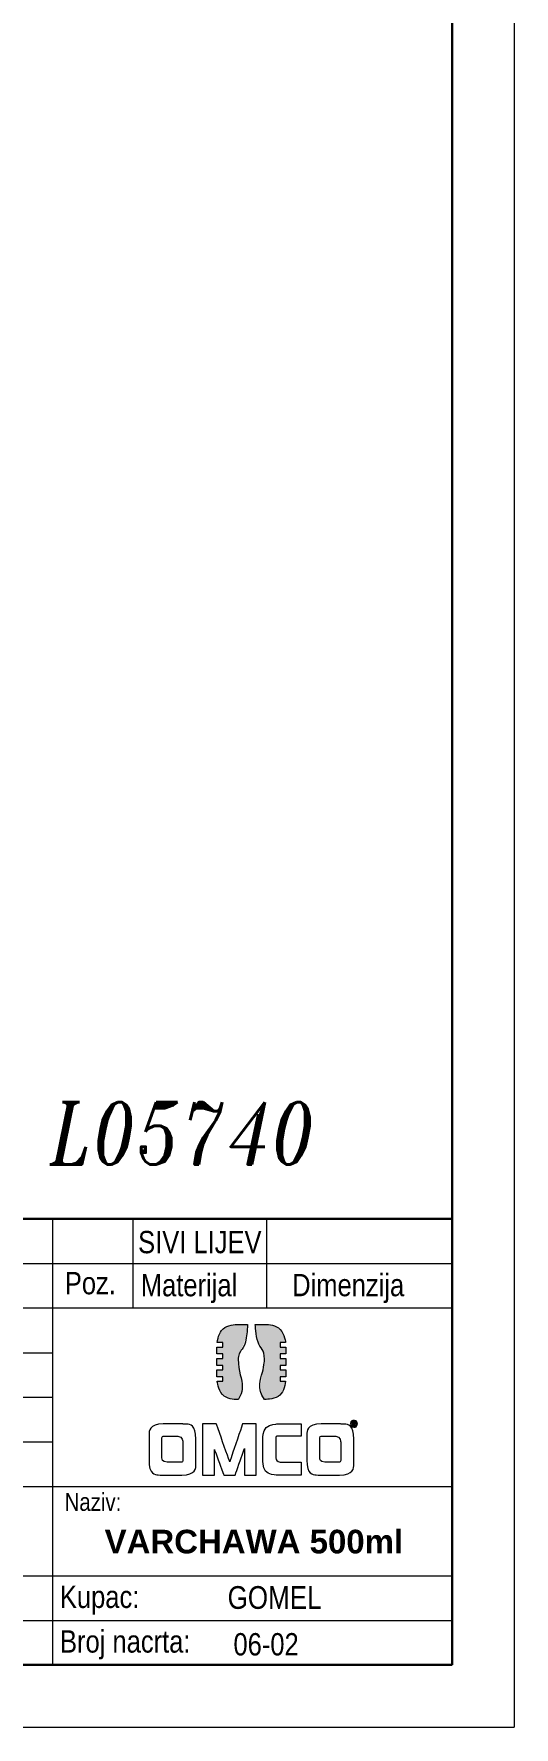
# Model space of a CAD drawing. Extents: x 89 to 513, y 1 to 440.
# Drawn here: x 347.3 to 386, y 20 to 156.2 of the extents above; entities that cross this region are included whole.
import ezdxf

# ---------------------------------------------------------------- set-up
doc = ezdxf.new("R2010")
doc.units = 0
doc.header["$LTSCALE"] = 7
doc.header["$MEASUREMENT"] = 0
doc.layers.get('0').update_dxf_attribs({"linetype": 'CONTINUOUS', "lineweight": 15})
doc.layers.add('3', color=3, linetype='CONTINUOUS', lineweight=30)
doc.styles.add('ITALICT', font='ITALICT.shx', dxfattribs={"width": 0.8, "height": 3})
doc.styles.get("Standard").update_dxf_attribs({"font": 'isocp.shx', "height": 3})
doc.styles.add('style2', font='swissc.ttf')

msp = doc.modelspace()

# ---------------------------------------------------------------- hatches: boundary and pattern name
h = msp.add_hatch(color=142)
h.dxf.hatch_style = 1
edge = h.paths.add_edge_path()
edge.add_spline(control_points=[(363.787, 49.635), (363.787, 50.395), (364.456, 50.599), (364.53, 52.422)], knot_values=[0.952381, 0.952381, 0.952381, 0.952381, 1, 1, 1, 1], degree=3, periodic=0)
edge.add_spline(control_points=[(364.53, 52.422), (364.53, 52.422), (363.758, 52.422), (363.758, 52.422)], knot_values=[0, 0, 0, 0, 0.047619, 0.047619, 0.047619, 0.047619], degree=3, periodic=0)
edge.add_spline(control_points=[(363.758, 52.422), (362.454, 52.422), (362.157, 51.417), (362.089, 50.958), (362.089, 50.958), (362.089, 50.958), (362.2, 50.958), (362.31, 50.958)], knot_values=[0.047619, 0.047619, 0.047619, 0.047619, 0.0952381, 0.0952381, 0.0952381, 0.0952381, 0.1190476, 0.1190476, 0.1190476, 0.1190476], degree=3, periodic=0)
edge.add_spline(control_points=[(362.31, 50.958), (362.421, 50.958), (362.531, 50.958), (362.531, 50.958), (362.531, 50.958), (362.531, 50.958), (362.531, 50.866), (362.531, 50.773)], knot_values=[0.1190476, 0.1190476, 0.1190476, 0.1190476, 0.1428571, 0.1428571, 0.1428571, 0.1428571, 0.1666667, 0.1666667, 0.1666667, 0.1666667], degree=3, periodic=0)
edge.add_spline(control_points=[(362.531, 50.773), (362.531, 50.681), (362.531, 50.588), (362.531, 50.588), (362.531, 50.588), (362.531, 50.588), (362.416, 50.588), (362.3, 50.588)], knot_values=[0.1666667, 0.1666667, 0.1666667, 0.1666667, 0.1904762, 0.1904762, 0.1904762, 0.1904762, 0.2142857, 0.2142857, 0.2142857, 0.2142857], degree=3, periodic=0)
edge.add_spline(control_points=[(362.3, 50.588), (362.185, 50.588), (362.069, 50.588), (362.069, 50.588), (362.069, 50.588), (362.069, 50.588), (362.069, 50.452), (362.069, 50.317)], knot_values=[0.2142857, 0.2142857, 0.2142857, 0.2142857, 0.2380952, 0.2380952, 0.2380952, 0.2380952, 0.2619048, 0.2619048, 0.2619048, 0.2619048], degree=3, periodic=0)
edge.add_spline(control_points=[(362.069, 50.317), (362.069, 50.181), (362.069, 50.045), (362.069, 50.045), (362.069, 50.045), (362.069, 50.045), (362.185, 50.045), (362.3, 50.045)], knot_values=[0.2619048, 0.2619048, 0.2619048, 0.2619048, 0.2857143, 0.2857143, 0.2857143, 0.2857143, 0.3095238, 0.3095238, 0.3095238, 0.3095238], degree=3, periodic=0)
edge.add_spline(control_points=[(362.3, 50.045), (362.416, 50.045), (362.531, 50.045), (362.531, 50.045), (362.531, 50.045), (362.531, 50.045), (362.531, 49.953), (362.531, 49.86)], knot_values=[0.3095238, 0.3095238, 0.3095238, 0.3095238, 0.3333333, 0.3333333, 0.3333333, 0.3333333, 0.3571429, 0.3571429, 0.3571429, 0.3571429], degree=3, periodic=0)
edge.add_spline(control_points=[(362.531, 49.86), (362.531, 49.768), (362.531, 49.675), (362.531, 49.675), (362.531, 49.675), (362.531, 49.675), (362.416, 49.675), (362.3, 49.675)], knot_values=[0.3571429, 0.3571429, 0.3571429, 0.3571429, 0.3809524, 0.3809524, 0.3809524, 0.3809524, 0.4047619, 0.4047619, 0.4047619, 0.4047619], degree=3, periodic=0)
edge.add_spline(control_points=[(362.3, 49.675), (362.185, 49.675), (362.069, 49.675), (362.069, 49.675), (362.069, 49.675), (362.069, 49.675), (362.069, 49.539), (362.069, 49.404)], knot_values=[0.4047619, 0.4047619, 0.4047619, 0.4047619, 0.4285714, 0.4285714, 0.4285714, 0.4285714, 0.452381, 0.452381, 0.452381, 0.452381], degree=3, periodic=0)
edge.add_spline(control_points=[(362.069, 49.404), (362.069, 49.268), (362.069, 49.132), (362.069, 49.132), (362.069, 49.132), (362.069, 49.132), (362.185, 49.132), (362.3, 49.132)], knot_values=[0.452381, 0.452381, 0.452381, 0.452381, 0.4761905, 0.4761905, 0.4761905, 0.4761905, 0.5, 0.5, 0.5, 0.5], degree=3, periodic=0)
edge.add_spline(control_points=[(362.3, 49.132), (362.416, 49.132), (362.531, 49.132), (362.531, 49.132), (362.531, 49.132), (362.531, 49.132), (362.531, 49.039), (362.531, 48.947)], knot_values=[0.5, 0.5, 0.5, 0.5, 0.5238095, 0.5238095, 0.5238095, 0.5238095, 0.547619, 0.547619, 0.547619, 0.547619], degree=3, periodic=0)
edge.add_spline(control_points=[(362.531, 48.947), (362.531, 48.855), (362.531, 48.762), (362.531, 48.762), (362.531, 48.762), (362.531, 48.762), (362.416, 48.762), (362.3, 48.762)], knot_values=[0.547619, 0.547619, 0.547619, 0.547619, 0.5714286, 0.5714286, 0.5714286, 0.5714286, 0.5952381, 0.5952381, 0.5952381, 0.5952381], degree=3, periodic=0)
edge.add_spline(control_points=[(362.3, 48.762), (362.185, 48.762), (362.069, 48.762), (362.069, 48.762), (362.069, 48.762), (362.069, 48.762), (362.069, 48.626), (362.069, 48.49)], knot_values=[0.5952381, 0.5952381, 0.5952381, 0.5952381, 0.6190476, 0.6190476, 0.6190476, 0.6190476, 0.6428571, 0.6428571, 0.6428571, 0.6428571], degree=3, periodic=0)
edge.add_spline(control_points=[(362.069, 48.49), (362.069, 48.355), (362.069, 48.219), (362.069, 48.219), (362.069, 48.219), (362.069, 48.219), (362.185, 48.219), (362.3, 48.219)], knot_values=[0.6428571, 0.6428571, 0.6428571, 0.6428571, 0.6666667, 0.6666667, 0.6666667, 0.6666667, 0.6904762, 0.6904762, 0.6904762, 0.6904762], degree=3, periodic=0)
edge.add_spline(control_points=[(362.3, 48.219), (362.416, 48.219), (362.531, 48.219), (362.531, 48.219), (362.531, 48.219), (362.531, 48.219), (362.531, 48.126), (362.531, 48.034)], knot_values=[0.6904762, 0.6904762, 0.6904762, 0.6904762, 0.7142857, 0.7142857, 0.7142857, 0.7142857, 0.7380952, 0.7380952, 0.7380952, 0.7380952], degree=3, periodic=0)
edge.add_spline(control_points=[(362.531, 48.034), (362.531, 47.942), (362.531, 47.849), (362.531, 47.849), (362.531, 47.849), (362.531, 47.849), (362.086, 47.849), (362.086, 47.849)], knot_values=[0.7380952, 0.7380952, 0.7380952, 0.7380952, 0.7619048, 0.7619048, 0.7619048, 0.7619048, 0.8095238, 0.8095238, 0.8095238, 0.8095238], degree=3, periodic=0)
edge.add_spline(control_points=[(362.086, 47.849), (362.243, 46.457), (363.474, 46.385), (363.655, 46.385)], knot_values=[0.8095238, 0.8095238, 0.8095238, 0.8095238, 0.8571429, 0.8571429, 0.8571429, 0.8571429], degree=3, periodic=0)
edge.add_spline(control_points=[(363.655, 46.385), (363.655, 46.385), (363.792, 46.385), (363.792, 46.385)], knot_values=[0.8571429, 0.8571429, 0.8571429, 0.8571429, 0.9047619, 0.9047619, 0.9047619, 0.9047619], degree=3, periodic=0)
edge.add_spline(control_points=[(363.792, 46.385), (364.438, 47.314), (363.787, 48.667), (363.787, 49.635)], knot_values=[0.9047619, 0.9047619, 0.9047619, 0.9047619, 0.952381, 0.952381, 0.952381, 0.952381], degree=3, periodic=0)
h = msp.add_hatch(color=253)
h.dxf.hatch_style = 1
edge = h.paths.add_edge_path()
edge.add_spline(control_points=[(367.597, 50.958), (367.435, 52.341), (366.211, 52.422), (366.029, 52.422), (366.029, 52.422), (366.029, 52.422), (365.155, 52.422), (365.155, 52.422)], knot_values=[0.6666667, 0.6666667, 0.6666667, 0.6666667, 0.7142857, 0.7142857, 0.7142857, 0.7142857, 0.7619048, 0.7619048, 0.7619048, 0.7619048], degree=3, periodic=0)
edge.add_spline(control_points=[(365.155, 52.422), (365.228, 50.599), (365.898, 50.395), (365.898, 49.635)], knot_values=[0.7619048, 0.7619048, 0.7619048, 0.7619048, 0.8095238, 0.8095238, 0.8095238, 0.8095238], degree=3, periodic=0)
edge.add_spline(control_points=[(365.898, 49.635), (365.898, 48.667), (365.247, 47.314), (365.893, 46.385)], knot_values=[0.8095238, 0.8095238, 0.8095238, 0.8095238, 0.8571429, 0.8571429, 0.8571429, 0.8571429], degree=3, periodic=0)
edge.add_spline(control_points=[(365.893, 46.385), (365.893, 46.385), (365.937, 46.385), (365.937, 46.385)], knot_values=[0.8571429, 0.8571429, 0.8571429, 0.8571429, 0.9047619, 0.9047619, 0.9047619, 0.9047619], degree=3, periodic=0)
edge.add_spline(control_points=[(365.937, 46.385), (367.24, 46.385), (367.531, 47.39), (367.597, 47.849), (367.597, 47.849), (367.597, 47.849), (367.486, 47.849), (367.375, 47.849)], knot_values=[0.9047619, 0.9047619, 0.9047619, 0.9047619, 0.952381, 0.952381, 0.952381, 0.952381, 0.9761905, 0.9761905, 0.9761905, 0.9761905], degree=3, periodic=0)
edge.add_spline(control_points=[(367.375, 47.849), (367.264, 47.849), (367.153, 47.849), (367.153, 47.849), (367.153, 47.849), (367.153, 47.942), (367.153, 48.034)], knot_values=[0.9761905, 0.9761905, 0.9761905, 0.9761905, 1, 1, 1, 1.0238095, 1.0238095, 1.0238095, 1.0238095], degree=3, periodic=0)
edge.add_spline(control_points=[(367.153, 48.034), (367.153, 48.126), (367.153, 48.219), (367.153, 48.219), (367.153, 48.219), (367.153, 48.219), (367.269, 48.219), (367.384, 48.219)], knot_values=[0.0238095, 0.0238095, 0.0238095, 0.0238095, 0.047619, 0.047619, 0.047619, 0.047619, 0.0714286, 0.0714286, 0.0714286, 0.0714286], degree=3, periodic=0)
edge.add_spline(control_points=[(367.384, 48.219), (367.5, 48.219), (367.616, 48.219), (367.616, 48.219), (367.616, 48.219), (367.616, 48.219), (367.616, 48.355), (367.616, 48.49)], knot_values=[0.0714286, 0.0714286, 0.0714286, 0.0714286, 0.0952381, 0.0952381, 0.0952381, 0.0952381, 0.1190476, 0.1190476, 0.1190476, 0.1190476], degree=3, periodic=0)
edge.add_spline(control_points=[(367.616, 48.49), (367.616, 48.626), (367.616, 48.762), (367.616, 48.762), (367.616, 48.762), (367.616, 48.762), (367.5, 48.762), (367.384, 48.762)], knot_values=[0.1190476, 0.1190476, 0.1190476, 0.1190476, 0.1428571, 0.1428571, 0.1428571, 0.1428571, 0.1666667, 0.1666667, 0.1666667, 0.1666667], degree=3, periodic=0)
edge.add_spline(control_points=[(367.384, 48.762), (367.269, 48.762), (367.153, 48.762), (367.153, 48.762), (367.153, 48.762), (367.153, 48.762), (367.153, 48.855), (367.153, 48.947)], knot_values=[0.1666667, 0.1666667, 0.1666667, 0.1666667, 0.1904762, 0.1904762, 0.1904762, 0.1904762, 0.2142857, 0.2142857, 0.2142857, 0.2142857], degree=3, periodic=0)
edge.add_spline(control_points=[(367.153, 48.947), (367.153, 49.039), (367.153, 49.132), (367.153, 49.132), (367.153, 49.132), (367.153, 49.132), (367.269, 49.132), (367.384, 49.132)], knot_values=[0.2142857, 0.2142857, 0.2142857, 0.2142857, 0.2380952, 0.2380952, 0.2380952, 0.2380952, 0.2619048, 0.2619048, 0.2619048, 0.2619048], degree=3, periodic=0)
edge.add_spline(control_points=[(367.384, 49.132), (367.5, 49.132), (367.616, 49.132), (367.616, 49.132), (367.616, 49.132), (367.616, 49.132), (367.616, 49.268), (367.616, 49.404)], knot_values=[0.2619048, 0.2619048, 0.2619048, 0.2619048, 0.2857143, 0.2857143, 0.2857143, 0.2857143, 0.3095238, 0.3095238, 0.3095238, 0.3095238], degree=3, periodic=0)
edge.add_spline(control_points=[(367.616, 49.404), (367.616, 49.539), (367.616, 49.675), (367.616, 49.675), (367.616, 49.675), (367.616, 49.675), (367.5, 49.675), (367.384, 49.675)], knot_values=[0.3095238, 0.3095238, 0.3095238, 0.3095238, 0.3333333, 0.3333333, 0.3333333, 0.3333333, 0.3571429, 0.3571429, 0.3571429, 0.3571429], degree=3, periodic=0)
edge.add_spline(control_points=[(367.384, 49.675), (367.269, 49.675), (367.153, 49.675), (367.153, 49.675), (367.153, 49.675), (367.153, 49.675), (367.153, 49.768), (367.153, 49.86)], knot_values=[0.3571429, 0.3571429, 0.3571429, 0.3571429, 0.3809524, 0.3809524, 0.3809524, 0.3809524, 0.4047619, 0.4047619, 0.4047619, 0.4047619], degree=3, periodic=0)
edge.add_spline(control_points=[(367.153, 49.86), (367.153, 49.953), (367.153, 50.045), (367.153, 50.045), (367.153, 50.045), (367.153, 50.045), (367.269, 50.045), (367.384, 50.045)], knot_values=[0.4047619, 0.4047619, 0.4047619, 0.4047619, 0.4285714, 0.4285714, 0.4285714, 0.4285714, 0.452381, 0.452381, 0.452381, 0.452381], degree=3, periodic=0)
edge.add_spline(control_points=[(367.384, 50.045), (367.5, 50.045), (367.616, 50.045), (367.616, 50.045), (367.616, 50.045), (367.616, 50.045), (367.616, 50.181), (367.616, 50.317)], knot_values=[0.452381, 0.452381, 0.452381, 0.452381, 0.4761905, 0.4761905, 0.4761905, 0.4761905, 0.5, 0.5, 0.5, 0.5], degree=3, periodic=0)
edge.add_spline(control_points=[(367.616, 50.317), (367.616, 50.452), (367.616, 50.588), (367.616, 50.588), (367.616, 50.588), (367.616, 50.588), (367.5, 50.588), (367.384, 50.588)], knot_values=[0.5, 0.5, 0.5, 0.5, 0.5238095, 0.5238095, 0.5238095, 0.5238095, 0.547619, 0.547619, 0.547619, 0.547619], degree=3, periodic=0)
edge.add_spline(control_points=[(367.384, 50.588), (367.269, 50.588), (367.153, 50.588), (367.153, 50.588), (367.153, 50.588), (367.153, 50.588), (367.153, 50.681), (367.153, 50.773)], knot_values=[0.547619, 0.547619, 0.547619, 0.547619, 0.5714286, 0.5714286, 0.5714286, 0.5714286, 0.5952381, 0.5952381, 0.5952381, 0.5952381], degree=3, periodic=0)
edge.add_spline(control_points=[(367.153, 50.773), (367.153, 50.866), (367.153, 50.958), (367.153, 50.958), (367.153, 50.958), (367.153, 50.958), (367.597, 50.958), (367.597, 50.958)], knot_values=[0.5952381, 0.5952381, 0.5952381, 0.5952381, 0.6190476, 0.6190476, 0.6190476, 0.6190476, 0.6666667, 0.6666667, 0.6666667, 0.6666667], degree=3, periodic=0)

# ---------------------------------------------------------------- linework, layer by layer
for p, q in [((386.007, 440.033), (386.007, 20.033)), ((348.832, 60.909), (348.832, 25.033)), ((355.29, 60.909), (355.29, 53.734)), ((366.053, 60.909), (366.053, 53.734)), ((227.683, 57.322), (381.007, 57.322)), ((381.007, 53.734), (227.683, 53.734)), ((227.683, 50.147), (348.832, 50.147)), ((227.683, 46.559), (348.832, 46.559)), ((227.683, 42.971), (348.832, 42.971)), ((227.683, 39.384), (381.007, 39.384)), ((227.683, 32.208), (381.007, 32.208)), ((227.683, 28.621), (381.007, 28.621)), ((89.007, 20.033), (386.007, 20.033))]:
    msp.add_line(p, q)
at = {"color": 142}
msp.add_open_spline([(364.53, 52.422), (364.53, 52.422), (363.758, 52.422), (363.758, 52.422), (363.758, 52.422), (362.454, 52.422), (362.157, 51.417), (362.089, 50.958), (362.089, 50.958), (362.089, 50.958), (362.531, 50.958), (362.531, 50.958), (362.531, 50.958), (362.531, 50.958), (362.531, 50.588), (362.531, 50.588), (362.531, 50.588), (362.531, 50.588), (362.069, 50.588), (362.069, 50.588), (362.069, 50.588), (362.069, 50.588), (362.069, 50.045), (362.069, 50.045), (362.069, 50.045), (362.069, 50.045), (362.531, 50.045), (362.531, 50.045), (362.531, 50.045), (362.531, 50.045), (362.531, 49.675), (362.531, 49.675), (362.531, 49.675), (362.531, 49.675), (362.069, 49.675), (362.069, 49.675), (362.069, 49.675), (362.069, 49.675), (362.069, 49.132), (362.069, 49.132), (362.069, 49.132), (362.069, 49.132), (362.531, 49.132), (362.531, 49.132), (362.531, 49.132), (362.531, 49.132), (362.531, 48.762), (362.531, 48.762), (362.531, 48.762), (362.531, 48.762), (362.069, 48.762), (362.069, 48.762), (362.069, 48.762), (362.069, 48.762), (362.069, 48.219), (362.069, 48.219), (362.069, 48.219), (362.069, 48.219), (362.531, 48.219), (362.531, 48.219), (362.531, 48.219), (362.531, 48.219), (362.531, 47.849), (362.531, 47.849), (362.531, 47.849), (362.531, 47.849), (362.086, 47.849), (362.086, 47.849), (362.086, 47.849), (362.243, 46.457), (363.474, 46.385), (363.655, 46.385), (363.655, 46.385), (363.655, 46.385), (363.792, 46.385), (363.792, 46.385), (363.792, 46.385), (364.438, 47.314), (363.787, 48.667), (363.787, 49.635), (363.787, 49.635), (363.787, 50.395), (364.456, 50.599), (364.53, 52.422)], degree=3, knots=[0, 0, 0, 0, 0.047619, 0.047619, 0.047619, 0.0714286, 0.0952381, 0.0952381, 0.0952381, 0.1190476, 0.1428571, 0.1428571, 0.1428571, 0.1666667, 0.1904762, 0.1904762, 0.1904762, 0.2142857, 0.2380952, 0.2380952, 0.2380952, 0.2619048, 0.2857143, 0.2857143, 0.2857143, 0.3095238, 0.3333333, 0.3333333, 0.3333333, 0.3571429, 0.3809524, 0.3809524, 0.3809524, 0.4047619, 0.4285714, 0.4285714, 0.4285714, 0.452381, 0.4761905, 0.4761905, 0.4761905, 0.5, 0.5238095, 0.5238095, 0.5238095, 0.547619, 0.5714286, 0.5714286, 0.5714286, 0.5952381, 0.6190476, 0.6190476, 0.6190476, 0.6428571, 0.6666667, 0.6666667, 0.6666667, 0.6904762, 0.7142857, 0.7142857, 0.7142857, 0.7380952, 0.7619048, 0.7619048, 0.7619048, 0.7857143, 0.8095238, 0.8095238, 0.8095238, 0.8333333, 0.8571429, 0.8571429, 0.8571429, 0.8809524, 0.9047619, 0.9047619, 0.9047619, 0.9285714, 0.952381, 0.952381, 0.952381, 0.9761905, 1, 1, 1, 1], dxfattribs=at)
at = {"color": 253}
msp.add_open_spline([(367.153, 47.849), (367.153, 47.849), (367.153, 48.219), (367.153, 48.219), (367.153, 48.219), (367.153, 48.219), (367.616, 48.219), (367.616, 48.219), (367.616, 48.219), (367.616, 48.219), (367.616, 48.762), (367.616, 48.762), (367.616, 48.762), (367.616, 48.762), (367.153, 48.762), (367.153, 48.762), (367.153, 48.762), (367.153, 48.762), (367.153, 49.132), (367.153, 49.132), (367.153, 49.132), (367.153, 49.132), (367.616, 49.132), (367.616, 49.132), (367.616, 49.132), (367.616, 49.132), (367.616, 49.675), (367.616, 49.675), (367.616, 49.675), (367.616, 49.675), (367.153, 49.675), (367.153, 49.675), (367.153, 49.675), (367.153, 49.675), (367.153, 50.045), (367.153, 50.045), (367.153, 50.045), (367.153, 50.045), (367.616, 50.045), (367.616, 50.045), (367.616, 50.045), (367.616, 50.045), (367.616, 50.588), (367.616, 50.588), (367.616, 50.588), (367.616, 50.588), (367.153, 50.588), (367.153, 50.588), (367.153, 50.588), (367.153, 50.588), (367.153, 50.958), (367.153, 50.958), (367.153, 50.958), (367.153, 50.958), (367.597, 50.958), (367.597, 50.958), (367.597, 50.958), (367.435, 52.341), (366.211, 52.422), (366.029, 52.422), (366.029, 52.422), (366.029, 52.422), (365.155, 52.422), (365.155, 52.422), (365.155, 52.422), (365.228, 50.599), (365.898, 50.395), (365.898, 49.635), (365.898, 49.635), (365.898, 48.667), (365.247, 47.314), (365.893, 46.385), (365.893, 46.385), (365.893, 46.385), (365.937, 46.385), (365.937, 46.385), (365.937, 46.385), (367.24, 46.385), (367.531, 47.39), (367.597, 47.849), (367.597, 47.849), (367.597, 47.849), (367.153, 47.849), (367.153, 47.849)], degree=3, knots=[0, 0, 0, 0, 0.047619, 0.047619, 0.047619, 0.0714286, 0.0952381, 0.0952381, 0.0952381, 0.1190476, 0.1428571, 0.1428571, 0.1428571, 0.1666667, 0.1904762, 0.1904762, 0.1904762, 0.2142857, 0.2380952, 0.2380952, 0.2380952, 0.2619048, 0.2857143, 0.2857143, 0.2857143, 0.3095238, 0.3333333, 0.3333333, 0.3333333, 0.3571429, 0.3809524, 0.3809524, 0.3809524, 0.4047619, 0.4285714, 0.4285714, 0.4285714, 0.452381, 0.4761905, 0.4761905, 0.4761905, 0.5, 0.5238095, 0.5238095, 0.5238095, 0.547619, 0.5714286, 0.5714286, 0.5714286, 0.5952381, 0.6190476, 0.6190476, 0.6190476, 0.6428571, 0.6666667, 0.6666667, 0.6666667, 0.6904762, 0.7142857, 0.7142857, 0.7142857, 0.7380952, 0.7619048, 0.7619048, 0.7619048, 0.7857143, 0.8095238, 0.8095238, 0.8095238, 0.8333333, 0.8571429, 0.8571429, 0.8571429, 0.8809524, 0.9047619, 0.9047619, 0.9047619, 0.9285714, 0.952381, 0.952381, 0.952381, 0.9761905, 1, 1, 1, 1], dxfattribs=at)
for points, knots in [([(359.234, 40.305), (359.234, 40.305), (357.68, 40.305), (357.68, 40.305), (357.68, 40.305), (357.548, 40.305), (356.6, 40.36), (356.6, 41.51), (356.6, 41.51), (356.6, 41.51), (356.6, 43.266), (356.6, 43.266), (356.6, 43.266), (356.6, 43.266), (356.6, 44.415), (357.749, 44.415), (357.749, 44.415), (357.749, 44.415), (359.296, 44.415), (359.296, 44.415), (359.296, 44.415), (359.429, 44.415), (360.376, 44.353), (360.376, 43.203), (360.376, 43.203), (360.376, 43.203), (360.376, 41.454), (360.376, 41.454), (360.376, 41.454), (360.376, 41.454), (360.383, 40.305), (359.234, 40.305)], [0, 0, 0, 0, 0.125, 0.125, 0.125, 0.1875, 0.25, 0.25, 0.25, 0.3125, 0.375, 0.375, 0.375, 0.4375, 0.5, 0.5, 0.5, 0.5625, 0.625, 0.625, 0.625, 0.6875, 0.75, 0.75, 0.75, 0.8125, 0.875, 0.875, 0.875, 0.9375, 1, 1, 1, 1]), ([(364.292, 40.305), (364.292, 40.305), (364.292, 42.457), (364.292, 42.457), (364.292, 42.457), (364.292, 42.457), (363.539, 40.305), (363.539, 40.305), (363.539, 40.305), (363.539, 40.305), (362.634, 40.305), (362.634, 40.305), (362.634, 40.305), (362.634, 40.305), (361.867, 42.36), (361.867, 42.36), (361.867, 42.36), (361.867, 42.36), (361.867, 40.305), (361.867, 40.305), (361.867, 40.305), (361.867, 40.305), (360.899, 40.305), (360.899, 40.305), (360.899, 40.305), (360.899, 40.305), (360.899, 44.415), (360.899, 44.415), (360.899, 44.415), (360.899, 44.415), (362.02, 44.415), (362.02, 44.415), (362.02, 44.415), (362.02, 44.415), (363.1, 41.384), (363.1, 41.384), (363.1, 41.384), (363.1, 41.384), (364.132, 44.415), (364.132, 44.415), (364.132, 44.415), (364.132, 44.415), (365.233, 44.415), (365.233, 44.415), (365.233, 44.415), (365.233, 44.415), (365.233, 40.305), (365.233, 40.305), (365.233, 40.305), (365.233, 40.305), (364.292, 40.305), (364.292, 40.305)], [0, 0, 0, 0, 0.0769231, 0.0769231, 0.0769231, 0.1153846, 0.1538462, 0.1538462, 0.1538462, 0.1923077, 0.2307692, 0.2307692, 0.2307692, 0.2692308, 0.3076923, 0.3076923, 0.3076923, 0.3461538, 0.3846154, 0.3846154, 0.3846154, 0.4230769, 0.4615385, 0.4615385, 0.4615385, 0.5, 0.5384615, 0.5384615, 0.5384615, 0.5769231, 0.6153846, 0.6153846, 0.6153846, 0.6538462, 0.6923077, 0.6923077, 0.6923077, 0.7307692, 0.7692308, 0.7692308, 0.7692308, 0.8076923, 0.8461538, 0.8461538, 0.8461538, 0.8846154, 0.9230769, 0.9230769, 0.9230769, 0.9615385, 1, 1, 1, 1]), ([(368.856, 41.35), (368.856, 41.35), (367.204, 41.35), (367.204, 41.35), (367.204, 41.35), (366.8, 41.35), (366.8, 41.816), (366.8, 41.816), (366.8, 41.816), (366.8, 41.816), (366.8, 43.3), (366.8, 43.3), (366.8, 43.3), (366.8, 43.433), (366.933, 43.44), (366.933, 43.44), (366.933, 43.44), (366.933, 43.44), (368.856, 43.44), (368.856, 43.44), (368.856, 43.44), (368.856, 43.44), (368.856, 44.415), (368.856, 44.415), (368.856, 44.415), (368.856, 44.415), (366.905, 44.415), (366.905, 44.415), (366.905, 44.415), (365.755, 44.415), (365.755, 43.266), (365.755, 43.266), (365.755, 43.266), (365.755, 43.266), (365.755, 41.51), (365.755, 41.51), (365.755, 41.51), (365.755, 40.36), (366.703, 40.305), (366.835, 40.305), (366.835, 40.305), (366.835, 40.305), (368.856, 40.305), (368.856, 40.305), (368.856, 40.305), (368.856, 40.305), (368.856, 41.35), (368.856, 41.35)], [0, 0, 0, 0, 0.0833333, 0.0833333, 0.0833333, 0.125, 0.1666667, 0.1666667, 0.1666667, 0.2083333, 0.25, 0.25, 0.25, 0.2916667, 0.3333333, 0.3333333, 0.3333333, 0.375, 0.4166667, 0.4166667, 0.4166667, 0.4583333, 0.5, 0.5, 0.5, 0.5416667, 0.5833333, 0.5833333, 0.5833333, 0.625, 0.6666667, 0.6666667, 0.6666667, 0.7083333, 0.75, 0.75, 0.75, 0.7916667, 0.8333333, 0.8333333, 0.8333333, 0.875, 0.9166667, 0.9166667, 0.9166667, 0.9583333, 1, 1, 1, 1]), ([(371.942, 40.305), (371.942, 40.305), (370.388, 40.305), (370.388, 40.305), (370.388, 40.305), (370.256, 40.305), (369.309, 40.36), (369.309, 41.51), (369.309, 41.51), (369.309, 41.51), (369.309, 43.266), (369.309, 43.266), (369.309, 43.266), (369.309, 43.266), (369.309, 44.415), (370.458, 44.415), (370.458, 44.415), (370.458, 44.415), (372.005, 44.415), (372.005, 44.415), (372.005, 44.415), (372.137, 44.415), (373.085, 44.353), (373.085, 43.203), (373.085, 43.203), (373.085, 43.203), (373.085, 41.454), (373.085, 41.454), (373.085, 41.454), (373.085, 41.454), (373.092, 40.305), (371.942, 40.305)], [0, 0, 0, 0, 0.125, 0.125, 0.125, 0.1875, 0.25, 0.25, 0.25, 0.3125, 0.375, 0.375, 0.375, 0.4375, 0.5, 0.5, 0.5, 0.5625, 0.625, 0.625, 0.625, 0.6875, 0.75, 0.75, 0.75, 0.8125, 0.875, 0.875, 0.875, 0.9375, 1, 1, 1, 1]), ([(373.101, 44.154), (372.948, 44.154), (372.824, 44.279), (372.824, 44.432), (372.824, 44.432), (372.824, 44.585), (372.948, 44.709), (373.101, 44.709), (373.101, 44.709), (373.254, 44.709), (373.379, 44.585), (373.379, 44.432), (373.379, 44.432), (373.379, 44.279), (373.254, 44.154), (373.101, 44.154)], [0, 0, 0, 0, 0.25, 0.25, 0.25, 0.375, 0.5, 0.5, 0.5, 0.625, 0.75, 0.75, 0.75, 0.875, 1, 1, 1, 1]), ([(373.101, 44.648), (372.983, 44.648), (372.885, 44.55), (372.885, 44.432), (372.885, 44.432), (372.885, 44.313), (372.983, 44.216), (373.101, 44.216), (373.101, 44.216), (373.22, 44.216), (373.317, 44.313), (373.317, 44.432), (373.317, 44.432), (373.317, 44.55), (373.22, 44.648), (373.101, 44.648)], [0, 0, 0, 0, 0.25, 0.25, 0.25, 0.375, 0.5, 0.5, 0.5, 0.625, 0.75, 0.75, 0.75, 0.875, 1, 1, 1, 1]), ([(373.164, 44.384), (373.164, 44.384), (373.222, 44.296), (373.222, 44.296), (373.222, 44.296), (373.222, 44.296), (373.145, 44.296), (373.145, 44.296), (373.145, 44.296), (373.145, 44.296), (373.097, 44.374), (373.097, 44.374), (373.097, 44.374), (373.097, 44.374), (373.067, 44.374), (373.067, 44.374), (373.067, 44.374), (373.067, 44.374), (373.067, 44.296), (373.067, 44.296), (373.067, 44.296), (373.067, 44.296), (372.998, 44.296), (372.998, 44.296), (372.998, 44.296), (372.998, 44.296), (372.998, 44.577), (372.998, 44.577), (372.998, 44.577), (372.998, 44.577), (373.12, 44.577), (373.12, 44.577), (373.12, 44.577), (373.143, 44.577), (373.227, 44.577), (373.227, 44.476), (373.227, 44.476), (373.227, 44.422), (373.195, 44.396), (373.164, 44.384)], [0, 0, 0, 0, 0.1, 0.1, 0.1, 0.15, 0.2, 0.2, 0.2, 0.25, 0.3, 0.3, 0.3, 0.35, 0.4, 0.4, 0.4, 0.45, 0.5, 0.5, 0.5, 0.55, 0.6, 0.6, 0.6, 0.65, 0.7, 0.7, 0.7, 0.75, 0.8, 0.8, 0.8, 0.85, 0.9, 0.9, 0.9, 0.95, 1, 1, 1, 1]), ([(373.103, 44.518), (373.103, 44.518), (373.067, 44.518), (373.067, 44.518), (373.067, 44.518), (373.067, 44.518), (373.067, 44.43), (373.067, 44.43), (373.067, 44.43), (373.067, 44.43), (373.103, 44.43), (373.103, 44.43), (373.103, 44.43), (373.139, 44.43), (373.155, 44.443), (373.155, 44.476), (373.155, 44.476), (373.155, 44.508), (373.139, 44.518), (373.103, 44.518)], [0, 0, 0, 0, 0.2, 0.2, 0.2, 0.3, 0.4, 0.4, 0.4, 0.5, 0.6, 0.6, 0.6, 0.7, 0.8, 0.8, 0.8, 0.9, 1, 1, 1, 1]), ([(359.331, 42.966), (359.331, 42.966), (359.331, 43.44), (358.927, 43.44), (358.927, 43.44), (358.927, 43.44), (357.777, 43.44), (357.777, 43.44), (357.777, 43.44), (357.777, 43.44), (357.645, 43.433), (357.645, 43.3), (357.645, 43.3), (357.645, 43.3), (357.645, 41.816), (357.645, 41.816), (357.645, 41.816), (357.645, 41.816), (357.645, 41.35), (358.049, 41.35), (358.049, 41.35), (358.049, 41.35), (359.199, 41.35), (359.199, 41.35), (359.199, 41.35), (359.199, 41.35), (359.331, 41.35), (359.331, 41.482), (359.331, 41.482), (359.331, 41.482), (359.331, 42.966), (359.331, 42.966)], [0, 0, 0, 0, 0.125, 0.125, 0.125, 0.1875, 0.25, 0.25, 0.25, 0.3125, 0.375, 0.375, 0.375, 0.4375, 0.5, 0.5, 0.5, 0.5625, 0.625, 0.625, 0.625, 0.6875, 0.75, 0.75, 0.75, 0.8125, 0.875, 0.875, 0.875, 0.9375, 1, 1, 1, 1]), ([(372.04, 42.966), (372.04, 42.966), (372.04, 43.44), (371.635, 43.44), (371.635, 43.44), (371.635, 43.44), (370.486, 43.44), (370.486, 43.44), (370.486, 43.44), (370.486, 43.44), (370.353, 43.433), (370.353, 43.3), (370.353, 43.3), (370.353, 43.3), (370.353, 41.816), (370.353, 41.816), (370.353, 41.816), (370.353, 41.816), (370.353, 41.35), (370.758, 41.35), (370.758, 41.35), (370.758, 41.35), (371.907, 41.35), (371.907, 41.35), (371.907, 41.35), (371.907, 41.35), (372.04, 41.35), (372.04, 41.482), (372.04, 41.482), (372.04, 41.482), (372.04, 42.966), (372.04, 42.966)], [0, 0, 0, 0, 0.125, 0.125, 0.125, 0.1875, 0.25, 0.25, 0.25, 0.3125, 0.375, 0.375, 0.375, 0.4375, 0.5, 0.5, 0.5, 0.5625, 0.625, 0.625, 0.625, 0.6875, 0.75, 0.75, 0.75, 0.8125, 0.875, 0.875, 0.875, 0.9375, 1, 1, 1, 1])]:
    msp.add_open_spline(points, degree=3, knots=knots)
at = {"layer": '3'}
for p, q in [((381.007, 435.033), (381.007, 25.033)), ((227.683, 60.909), (381.007, 60.909)), ((381.007, 60.909), (381.007, 25.033)), ((381.007, 60.909), (381.007, 25.033)), ((381.007, 60.383), (381.007, 25.033)), ((109.007, 25.033), (381.007, 25.033)), ((227.683, 25.033), (381.007, 25.033)), ((227.683, 25.033), (381.007, 25.033)), ((229.933, 25.033), (381.007, 25.033))]:
    msp.add_line(p, q, dxfattribs=at)

# ---------------------------------------------------------------- texts
at = {"style": 'ITALICT', "width": 0.8}
msp.add_text('L05740', height=5, dxfattribs=at).set_placement((348.606, 65.289))
at = {"style": 'style2'}
for s, height, p in [('SIVI LIJEV', 1.7938, (355.723, 58.15)), ('Poz.', 1.7938, (349.821, 54.847)), ('Materijal', 1.7938, (355.939, 54.687)), ('Dimenzija', 1.7938, (368.129, 54.691)), ('Naziv:', 1.4351, (349.803, 37.426)), ('Kupac:', 1.7938, (349.423, 29.618)), ('GOMEL', 1.8268, (362.93, 29.546)), ('Broj nacrta:', 1.79382, (349.432, 26.028)), ('06-02', 1.7938, (363.4, 25.801))]:
    msp.add_text(s, height=height, dxfattribs=at).set_placement(p)
at = {"insert": (353.024, 35.907), "char_height": 1.9, "width": 34.36193, "attachment_point": 1}
msp.add_mtext('{\\fArial|b1|i0|c238|p34;VARCHAWA 500ml}', dxfattribs=at)

doc.saveas('drawing.dxf')
